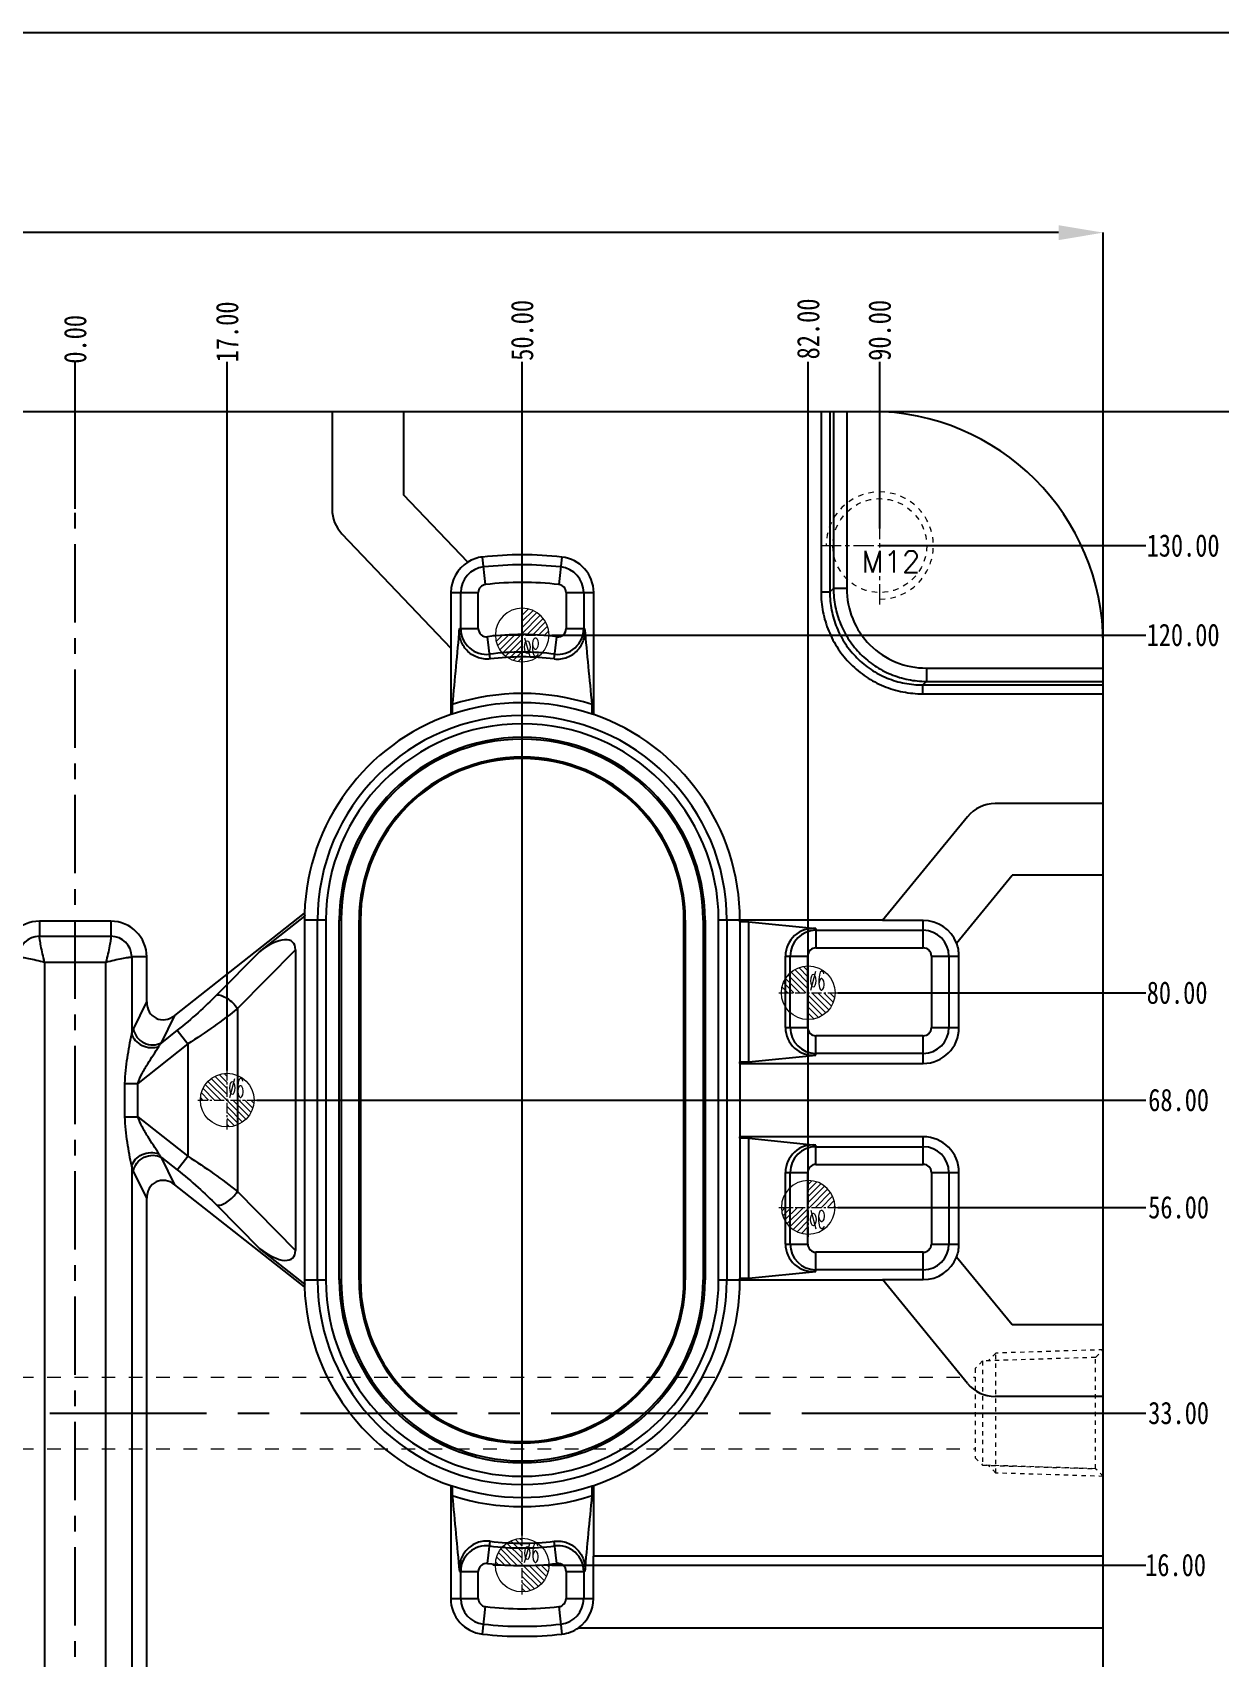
# Model space of a CAD drawing. Header units: millimetres. Extents: x 780 to 4384, y -938 to 1268.
# Drawn here: x 1953.5 to 2086.3, y 4.2 to 185.9 of the extents above; entities that cross this region are included whole.
import ezdxf

# ---------------------------------------------------------------- set-up
doc = ezdxf.new("R2010")
doc.units = ezdxf.units.MM
doc.header["$LTSCALE"] = 16.335
doc.header["$PDMODE"] = 3
doc.header["$PDSIZE"] = 0.3125
doc.linetypes.add('CENTER', pattern=[0.6, 0.375, -0.075, 0.075, -0.075])
doc.linetypes.add('HIDDEN', pattern=[0.2, 0.1, -0.1])
doc.layers.get('0').update_dxf_attribs({"linetype": 'CONTINUOUS'})
doc.layers.get('Defpoints').update_dxf_attribs({"linetype": 'CONTINUOUS'})
for name, color, linetype, lineweight in [('cool', 153, 'HIDDEN', 9), ('dim', 82, 'CONTINUOUS', 9), ('epin', 13, 'CONTINUOUS', 9), ('screw', 33, 'CONTINUOUS', 13)]:
    doc.layers.add(name, color=color, linetype=linetype, lineweight=lineweight)
doc.layers.add('DEFAULT_2', color=8, linetype='HIDDEN')
doc.styles.get("Standard").update_dxf_attribs({"font": 'txt', "width": 0.8})
doc.styles.add('TXT', font='txt.shx', dxfattribs={"bigfont": 'gbcbig.shx'})
doc.styles.add('TXT05', font='txt.shx', dxfattribs={"width": 0.5, "bigfont": 'gbcbig.shx'})
doc.dimstyles.get("Standard").update_dxf_attribs({"dimtxt": 0.15625, "dimasz": 0.1875, "dimexe": 0.125, "dimexo": 0.0625, "dimtad": 0, "dimtih": 1, "dimtoh": 1, "dimdsep": 46, "dimtxsty": 'Standard', "dimcen": 0.09, "dimadec": 0, "dimazin": 0, "dimtp": 0.01, "dimtm": 0.01, "dimtfac": 1, "dimtofl": 0, "dimtmove": 0, "dimatfit": 3, "dimfxl": 0, "dimtolj": 1, "dimarcsym": 0})

# ---------------------------------------------------------------- blocks, each defined once
blk = doc.blocks.new('cool_jt_f12')
at = {"layer": 'cool', "ltscale": 0.3}
for p, q in [((0, 7.0785), (0.856, 6.2225)), ((0, 7.0785), (12, 6.7035)), ((0.856, 6.2225), (0.856, -6.2225)), ((13.5, 5.827375), (0.856, 6.2225)), ((0.856, 6.2225), (13.5, 5.827375)), ((12, 6.7035), (12.856, 5.8475)), ((12, 6.7035), (12, -6.7035)), ((14.327375, 5), (13.5, 5.827375)), ((13.5, -5.827375), (13.5, 5.827375)), ((14.327375, -5), (14.327375, 5)), ((13.5, -5.827375), (14.327375, -5)), ((0.856, -6.2225), (0, -7.0785)), ((0, -7.0785), (12, -6.7035)), ((0.856, -6.2225), (13.5, -5.827375)), ((12, -6.7035), (12.856, -5.8475))]:
    blk.add_line(p, q, dxfattribs=at)
blk = doc.blocks.new('*D100')
at = {"color": 4, "lineweight": -2}
for p, q in [((1843.26, 111.97), (1843.26, 163.54)), ((1848.26, 163.54), (1920.93, 163.54)), ((2068.26, 163.54), (1938.93, 163.54)), ((2073.26, 99.69), (2073.26, 163.54))]:
    blk.add_line(p, q, dxfattribs=at)
at = {"color": 4}
for points in [[(1848.26, 164.37), (1848.26, 162.7), (1843.26, 163.54)], [(2068.26, 164.37), (2068.26, 162.7), (2073.26, 163.54)]]:
    blk.add_solid(points, dxfattribs=at)
at = {"layer": 'Defpoints', "color": 0}
for p in [(1843.26, 163.54), (1843.26, 111.97), (2073.26, 99.69)]:
    blk.add_point(p, dxfattribs=at)
at = {"color": 6, "insert": (1929.93, 163.54), "char_height": 5, "attachment_point": 5}
blk.add_mtext('\\A1;230.00', dxfattribs=at)
blk = doc.blocks.new('*D101')
at = {"color": 4, "lineweight": -2}
for p, q in [((2032.4, 143.54), (2104.71, 143.54)), ((2104.71, 138.54), (2104.71, 58.06)), ((2104.71, -141.46), (2104.71, 40.06)), ((2032.4, -146.46), (2104.71, -146.46))]:
    blk.add_line(p, q, dxfattribs=at)
at = {"color": 4}
for points in [[(2103.87, 138.54), (2105.54, 138.54), (2104.71, 143.54)], [(2103.87, -141.46), (2105.54, -141.46), (2104.71, -146.46)]]:
    blk.add_solid(points, dxfattribs=at)
at = {"layer": 'Defpoints', "color": 0}
for p in [(2032.4, 143.54), (2032.4, -146.46), (2104.71, -146.46)]:
    blk.add_point(p, dxfattribs=at)
at = {"color": 6, "insert": (2104.71, 49.06), "char_height": 5, "attachment_point": 5, "rotation": 90}
blk.add_mtext('\\A1;290.00', dxfattribs=at)
blk = doc.blocks.new('*D103')
at = {"layer": 'Defpoints', "color": 0}
for p in [(2011.56, 14.54), (2078.02, 14.54), (1958.26, -1.46)]:
    blk.add_point(p, dxfattribs=at)
at = {"layer": 'dim', "color": 4, "lineweight": -2}
blk.add_line((2011.56, 14.54), (2078.02, 14.54), dxfattribs=at)
at = {"layer": 'dim', "color": 6, "insert": (2081.35, 14.54), "char_height": 2.5, "attachment_point": 5}
blk.add_mtext('\\A1;16.00', dxfattribs=at)
blk = doc.blocks.new('*D104')
at = {"layer": 'Defpoints', "color": 0}
for p in [(2045.75, 31.54), (2078.02, 31.54), (1958.26, -1.46)]:
    blk.add_point(p, dxfattribs=at)
at = {"layer": 'dim', "color": 4, "lineweight": -2}
blk.add_line((2045.75, 31.54), (2078.02, 31.54), dxfattribs=at)
at = {"layer": 'dim', "color": 6, "insert": (2081.69, 31.54), "char_height": 2.5, "attachment_point": 5}
blk.add_mtext('\\A1;33.00', dxfattribs=at)
blk = doc.blocks.new('*D105')
at = {"layer": 'Defpoints', "color": 0}
for p in [(2043.56, 54.54), (2078.02, 54.54), (1958.26, -1.46)]:
    blk.add_point(p, dxfattribs=at)
at = {"layer": 'dim', "color": 4, "lineweight": -2}
blk.add_line((2043.56, 54.54), (2078.02, 54.54), dxfattribs=at)
at = {"layer": 'dim', "color": 6, "insert": (2081.69, 54.54), "char_height": 2.5, "attachment_point": 5}
blk.add_mtext('\\A1;56.00', dxfattribs=at)
blk = doc.blocks.new('*D106')
at = {"layer": 'Defpoints', "color": 0}
for p in [(1978.56, 66.54), (2078.02, 66.54), (1958.26, -1.46)]:
    blk.add_point(p, dxfattribs=at)
at = {"layer": 'dim', "color": 4, "lineweight": -2}
blk.add_line((1978.56, 66.54), (2078.02, 66.54), dxfattribs=at)
at = {"layer": 'dim', "color": 6, "insert": (2081.69, 66.54), "char_height": 2.5, "attachment_point": 5}
blk.add_mtext('\\A1;68.00', dxfattribs=at)
blk = doc.blocks.new('*D107')
at = {"layer": 'Defpoints', "color": 0}
for p in [(2043.56, 78.54), (2078.02, 78.54), (1958.26, -1.46)]:
    blk.add_point(p, dxfattribs=at)
at = {"layer": 'dim', "color": 4, "lineweight": -2}
blk.add_line((2043.56, 78.54), (2078.02, 78.54), dxfattribs=at)
at = {"layer": 'dim', "color": 6, "insert": (2081.52, 78.54), "char_height": 2.5, "attachment_point": 5}
blk.add_mtext('\\A1;80.00', dxfattribs=at)
blk = doc.blocks.new('*D108')
at = {"layer": 'Defpoints', "color": 0}
for p in [(2011.56, 118.54), (2078.02, 118.54), (1958.26, -1.46)]:
    blk.add_point(p, dxfattribs=at)
at = {"layer": 'dim', "color": 4, "lineweight": -2}
blk.add_line((2011.56, 118.54), (2078.02, 118.54), dxfattribs=at)
at = {"layer": 'dim', "color": 6, "insert": (2082.19, 118.54), "char_height": 2.5, "attachment_point": 5}
blk.add_mtext('\\A1;120.00', dxfattribs=at)
blk = doc.blocks.new('*D109')
at = {"layer": 'Defpoints', "color": 0}
for p in [(2048.26, 128.54), (2078.02, 128.54), (1958.26, -1.46)]:
    blk.add_point(p, dxfattribs=at)
at = {"layer": 'dim', "color": 4, "lineweight": -2}
blk.add_line((2048.26, 128.54), (2078.02, 128.54), dxfattribs=at)
at = {"layer": 'dim', "color": 6, "insert": (2082.19, 128.54), "char_height": 2.5, "attachment_point": 5}
blk.add_mtext('\\A1;130.00', dxfattribs=at)
blk = doc.blocks.new('*D124')
at = {"layer": 'Defpoints', "color": 0}
for p in [(1958.26, 149.11), (1958.26, 132.65), (1958.26, -1.46)]:
    blk.add_point(p, dxfattribs=at)
at = {"layer": 'dim', "color": 4, "lineweight": -2}
blk.add_line((1958.26, 132.65), (1958.26, 149.11), dxfattribs=at)
at = {"layer": 'dim', "color": 6, "insert": (1958.26, 151.61), "char_height": 2.5, "attachment_point": 5, "rotation": 90}
blk.add_mtext('\\A1;0.00', dxfattribs=at)
blk = doc.blocks.new('*D125')
at = {"layer": 'Defpoints', "color": 0}
for p in [(1975.26, 149.11), (1975.26, 69.84), (1958.26, -1.46)]:
    blk.add_point(p, dxfattribs=at)
at = {"layer": 'dim', "color": 4, "lineweight": -2}
blk.add_line((1975.26, 69.84), (1975.26, 149.11), dxfattribs=at)
at = {"layer": 'dim', "color": 6, "insert": (1975.26, 152.44), "char_height": 2.5, "attachment_point": 5, "rotation": 90}
blk.add_mtext('\\A1;17.00', dxfattribs=at)
blk = doc.blocks.new('*D126')
at = {"layer": 'Defpoints', "color": 0}
for p in [(2008.26, 149.11), (2008.26, 17.84), (1958.26, -1.46)]:
    blk.add_point(p, dxfattribs=at)
at = {"layer": 'dim', "color": 4, "lineweight": -2}
blk.add_line((2008.26, 17.84), (2008.26, 149.11), dxfattribs=at)
at = {"layer": 'dim', "color": 6, "insert": (2008.26, 152.61), "char_height": 2.5, "attachment_point": 5, "rotation": 90}
blk.add_mtext('\\A1;50.00', dxfattribs=at)
blk = doc.blocks.new('*D127')
at = {"layer": 'Defpoints', "color": 0}
for p in [(2040.26, 149.11), (2040.26, 57.84), (1958.26, -1.46)]:
    blk.add_point(p, dxfattribs=at)
at = {"layer": 'dim', "color": 4, "lineweight": -2}
blk.add_line((2040.26, 57.84), (2040.26, 149.11), dxfattribs=at)
at = {"layer": 'dim', "color": 6, "insert": (2040.26, 152.77), "char_height": 2.5, "attachment_point": 5, "rotation": 90}
blk.add_mtext('\\A1;82.00', dxfattribs=at)
blk = doc.blocks.new('*D128')
at = {"layer": 'Defpoints', "color": 0}
for p in [(2048.26, 149.11), (2048.26, 130.46), (1958.26, -1.46)]:
    blk.add_point(p, dxfattribs=at)
at = {"layer": 'dim', "color": 4, "lineweight": -2}
blk.add_line((2048.26, 130.46), (2048.26, 149.11), dxfattribs=at)
at = {"layer": 'dim', "color": 6, "insert": (2048.26, 152.61), "char_height": 2.5, "attachment_point": 5, "rotation": 90}
blk.add_mtext('\\A1;90.00', dxfattribs=at)
blk = doc.blocks.new('*D146')
at = {"layer": 'Defpoints', "color": 0}
for p in [(1838.49, 14.54), (1904.96, 14.54), (1958.26, -1.46)]:
    blk.add_point(p, dxfattribs=at)
at = {"layer": 'dim', "color": 4, "lineweight": -2}
blk.add_line((1904.96, 14.54), (1838.49, 14.54), dxfattribs=at)
at = {"layer": 'dim', "color": 6, "insert": (1835.16, 14.54), "char_height": 2.5, "attachment_point": 5}
blk.add_mtext('\\A1;16.00', dxfattribs=at)
blk = doc.blocks.new('*D147')
at = {"layer": 'Defpoints', "color": 0}
for p in [(1838.49, 31.54), (1870.76, 31.54), (1958.26, -1.46)]:
    blk.add_point(p, dxfattribs=at)
at = {"layer": 'dim', "color": 4, "lineweight": -2}
blk.add_line((1870.76, 31.54), (1838.49, 31.54), dxfattribs=at)
at = {"layer": 'dim', "color": 6, "insert": (1834.83, 31.54), "char_height": 2.5, "attachment_point": 5}
blk.add_mtext('\\A1;33.00', dxfattribs=at)
blk = doc.blocks.new('*D148')
at = {"layer": 'Defpoints', "color": 0}
for p in [(1838.49, 54.54), (1872.96, 54.54), (1958.26, -1.46)]:
    blk.add_point(p, dxfattribs=at)
at = {"layer": 'dim', "color": 4, "lineweight": -2}
blk.add_line((1872.96, 54.54), (1838.49, 54.54), dxfattribs=at)
at = {"layer": 'dim', "color": 6, "insert": (1834.83, 54.54), "char_height": 2.5, "attachment_point": 5}
blk.add_mtext('\\A1;56.00', dxfattribs=at)
blk = doc.blocks.new('*D149')
at = {"layer": 'Defpoints', "color": 0}
for p in [(1838.49, 66.54), (1937.96, 66.54), (1958.26, -1.46)]:
    blk.add_point(p, dxfattribs=at)
at = {"layer": 'dim', "color": 4, "lineweight": -2}
blk.add_line((1937.96, 66.54), (1838.49, 66.54), dxfattribs=at)
at = {"layer": 'dim', "color": 6, "insert": (1834.83, 66.54), "char_height": 2.5, "attachment_point": 5}
blk.add_mtext('\\A1;68.00', dxfattribs=at)
blk = doc.blocks.new('*D150')
at = {"layer": 'Defpoints', "color": 0}
for p in [(1838.49, 78.54), (1872.96, 78.54), (1958.26, -1.46)]:
    blk.add_point(p, dxfattribs=at)
at = {"layer": 'dim', "color": 4, "lineweight": -2}
blk.add_line((1872.96, 78.54), (1838.49, 78.54), dxfattribs=at)
at = {"layer": 'dim', "color": 6, "insert": (1834.99, 78.54), "char_height": 2.5, "attachment_point": 5}
blk.add_mtext('\\A1;80.00', dxfattribs=at)
blk = doc.blocks.new('*D151')
at = {"layer": 'Defpoints', "color": 0}
for p in [(1838.49, 118.54), (1904.96, 118.54), (1958.26, -1.46)]:
    blk.add_point(p, dxfattribs=at)
at = {"layer": 'dim', "color": 4, "lineweight": -2}
blk.add_line((1904.96, 118.54), (1838.49, 118.54), dxfattribs=at)
at = {"layer": 'dim', "color": 6, "insert": (1834.33, 118.54), "char_height": 2.5, "attachment_point": 5}
blk.add_mtext('\\A1;120.00', dxfattribs=at)
blk = doc.blocks.new('*D152')
at = {"layer": 'Defpoints', "color": 0}
for p in [(1838.49, 128.54), (1868.26, 128.54), (1958.26, -1.46)]:
    blk.add_point(p, dxfattribs=at)
at = {"layer": 'dim', "color": 4, "lineweight": -2}
blk.add_line((1868.26, 128.54), (1838.49, 128.54), dxfattribs=at)
at = {"layer": 'dim', "color": 6, "insert": (1834.33, 128.54), "char_height": 2.5, "attachment_point": 5}
blk.add_mtext('\\A1;130.00', dxfattribs=at)
blk = doc.blocks.new('*D142')
at = {"layer": 'Defpoints', "color": 0}
for p in [(1941.26, 149.11), (1941.26, 69.84), (1958.26, -1.46)]:
    blk.add_point(p, dxfattribs=at)
at = {"layer": 'dim', "color": 4, "lineweight": -2}
blk.add_line((1941.26, 69.84), (1941.26, 149.11), dxfattribs=at)
at = {"layer": 'dim', "color": 6, "insert": (1941.26, 152.44), "char_height": 2.5, "attachment_point": 5, "rotation": 90}
blk.add_mtext('\\A1;17.00', dxfattribs=at)
blk = doc.blocks.new('*D143')
at = {"layer": 'Defpoints', "color": 0}
for p in [(1908.26, 149.11), (1908.26, 17.84), (1958.26, -1.46)]:
    blk.add_point(p, dxfattribs=at)
at = {"layer": 'dim', "color": 4, "lineweight": -2}
blk.add_line((1908.26, 17.84), (1908.26, 149.11), dxfattribs=at)
at = {"layer": 'dim', "color": 6, "insert": (1908.26, 152.61), "char_height": 2.5, "attachment_point": 5, "rotation": 90}
blk.add_mtext('\\A1;50.00', dxfattribs=at)
blk = doc.blocks.new('*D144')
at = {"layer": 'Defpoints', "color": 0}
for p in [(1876.26, 149.11), (1876.26, 57.84), (1958.26, -1.46)]:
    blk.add_point(p, dxfattribs=at)
at = {"layer": 'dim', "color": 4, "lineweight": -2}
blk.add_line((1876.26, 57.84), (1876.26, 149.11), dxfattribs=at)
at = {"layer": 'dim', "color": 6, "insert": (1876.26, 152.77), "char_height": 2.5, "attachment_point": 5, "rotation": 90}
blk.add_mtext('\\A1;82.00', dxfattribs=at)
blk = doc.blocks.new('*D145')
at = {"layer": 'Defpoints', "color": 0}
for p in [(1868.26, 149.11), (1868.26, 130.46), (1958.26, -1.46)]:
    blk.add_point(p, dxfattribs=at)
at = {"layer": 'dim', "color": 4, "lineweight": -2}
blk.add_line((1868.26, 130.46), (1868.26, 149.11), dxfattribs=at)
at = {"layer": 'dim', "color": 6, "insert": (1868.26, 152.61), "char_height": 2.5, "attachment_point": 5, "rotation": 90}
blk.add_mtext('\\A1;90.00', dxfattribs=at)
blk = doc.blocks.new('screw_m12_g')
at = {"layer": 'screw', "color": 1, "linetype": 'CENTER', "ltscale": 0.373186}
for p, q in [((0, -6.6), (0, 6.6)), ((-6.6, 0), (6.6, 0))]:
    blk.add_line(p, q, dxfattribs=at)
at = {"layer": 'screw', "linetype": 'HIDDEN', "ltscale": 0.373186}
blk.add_circle((0, 0), 5.25, dxfattribs=at)
at = {"layer": 'screw', "color": 92, "linetype": 'HIDDEN', "ltscale": 0.373186}
blk.add_arc((0, 0), 6, 270, 180, dxfattribs=at)
at = {"layer": 'screw', "color": 6, "style": 'TXT'}
blk.add_text('M12', height=2.4, dxfattribs=at).set_placement((-2.04, -3))
blk = doc.blocks.new('epin_ejp_6')
at = {"layer": 'epin'}
h = blk.add_hatch(dxfattribs=at)
h.set_pattern_fill('_ANSI31', color=123, scale=0.15, angle=90, style=0)
h.set_pattern_definition([(135, (-1265.0037, -63.5429), (-0.3367596, -0.3367596), [])])
h.paths.add_polyline_path([(0, 3, 0.414214), (-3, 0), (0, 0)])
h.paths.add_polyline_path([(3, 0), (0, 0), (0, -3, 0.414214)])
at = {"layer": 'epin', "color": 1, "linetype": 'CENTER', "ltscale": 0.186593}
for p, q in [((0, -3.3), (0, 3.3)), ((-3.3, 0), (3.3, 0))]:
    blk.add_line(p, q, dxfattribs=at)
at = {"layer": 'epin'}
blk.add_circle((0, 0), 3, dxfattribs=at)
at = {"layer": 'epin', "color": 6, "style": 'TXT05', "width": 0.5}
blk.add_text('%%c6', height=2.1, dxfattribs=at).set_placement((0.12, 0.3))

msp = doc.modelspace()

# ---------------------------------------------------------------- linework, layer by layer
at = {"color": 7, "linetype": 'Continuous'}
for p, q in [((1869.256, 143.543), (2047.256, 143.543)), ((1986.987, 143.543), (1986.987, 132.629)), ((1994.987, 143.543), (1994.987, 134.23)), ((2041.684, 143.543), (2041.684, 123.359)), ((2042.675, 143.543), (2042.675, 123.359)), ((2043.075, 143.543), (2043.075, 123.759)), ((2044.56, 143.543), (2044.56, 123.759)), ((2002.177, 126.687), (1994.987, 134.23)), ((1988.091, 129.869), (2000.274, 117.088)), ((2004.157, 124.196), (2003.822, 127.267)), ((2012.69, 127.267), (2012.355, 124.196)), ((2043.075, 123.759), (2042.675, 123.359)), ((2044.56, 123.759), (2043.075, 123.759)), ((2000.274, 123.29), (2000.274, 117.088)), ((2000.274, 123.29), (2003.345, 123.29)), ((2001.375, 119.264), (2001.375, 123.29)), ((2003.345, 119.264), (2003.345, 123.29)), ((2013.167, 123.29), (2013.167, 119.264)), ((2013.167, 123.29), (2016.256, 123.29)), ((2015.137, 123.29), (2015.137, 119.264)), ((2016.256, 109.657), (2016.256, 123.29)), ((2041.684, 123.359), (2042.675, 123.359)), ((2001.239, 119.264), (2003.345, 119.264)), ((2004.672, 115.877), (2004.367, 118.359)), ((2011.841, 115.877), (2012.145, 118.359)), ((2013.167, 119.264), (2015.274, 119.264)), ((2000.256, 117.106), (2000.256, 109.657)), ((2073.256, -120.457), (2073.256, 117.543)), ((2053.473, 114.847), (2053.473, 113.361)), ((2053.473, 114.847), (2073.256, 114.847)), ((2053.473, 113.361), (2053.072, 112.961)), ((2053.072, 111.971), (2053.072, 112.961)), ((2053.072, 112.961), (2073.256, 112.961)), ((2053.473, 113.361), (2073.256, 113.361)), ((2053.072, 111.971), (2073.256, 111.971)), ((2000.433, 110.771), (2000.433, 109.687)), ((2016.08, 109.687), (2016.08, 110.771)), ((2058.071, 98.231), (2048.558, 86.625)), ((2073.256, 99.695), (2061.164, 99.695)), ((2056.829, 84.097), (2063.057, 91.695)), ((2073.256, 91.695), (2063.057, 91.695)), ((1969.383, 76.005), (1983.904, 87.441)), ((1954.256, 86.543), (1954.256, 84.861)), ((1962.256, 86.543), (1954.256, 86.543)), ((1962.256, 86.543), (1962.256, 84.861)), ((1978.867, 83.133), (1983.925, 87.116)), ((1983.92, 86.643), (1983.92, 46.443)), ((1986.283, 86.643), (1983.92, 86.643)), ((1985.365, 46.443), (1985.365, 86.643)), ((1986.283, 86.643), (1986.283, 46.443)), ((1987.795, 46.443), (1987.795, 86.643)), ((1988.005, 86.643), (1987.795, 86.643)), ((1988.005, 86.643), (1988.005, 46.443)), ((1990.008, 46.443), (1990.008, 86.643)), ((1990.166, 86.643), (1990.008, 86.643)), ((1990.166, 86.643), (1990.166, 46.443)), ((2026.346, 46.443), (2026.346, 86.643)), ((2026.504, 86.643), (2026.346, 86.643)), ((2026.504, 86.643), (2026.504, 46.443)), ((2028.507, 86.643), (2028.507, 46.443)), ((2028.507, 86.643), (2028.718, 86.643)), ((2028.718, 86.643), (2028.718, 46.443)), ((2030.23, 46.443), (2030.23, 86.643)), ((2048.572, 86.643), (2030.23, 86.643)), ((2031.148, 86.643), (2031.148, 46.443)), ((2032.592, 86.467), (2032.592, 70.819)), ((2033.621, 86.467), (2032.592, 86.467)), ((2033.621, 70.819), (2033.621, 86.467)), ((2033.621, 86.467), (2041.121, 85.711)), ((2041.121, 85.711), (2041.121, 83.554)), ((2041.121, 85.524), (2053.121, 85.524)), ((2053.121, 86.625), (2048.558, 86.625)), ((2053.121, 83.554), (2053.121, 86.625)), ((1954.256, 84.861), (1962.256, 84.861)), ((1954.836, 81.963), (1954.836, -45.886)), ((1954.836, 81.963), (1961.677, 81.963)), ((1961.677, -45.886), (1961.677, 81.963)), ((1964.574, 82.543), (1964.574, 73.949)), ((1966.256, 82.543), (1964.574, 82.543)), ((1966.256, 77.523), (1966.256, 82.543)), ((1978.867, 83.133), (1974.106, 78.301)), ((1982.891, 83.36), (1976.41, 76.783)), ((1982.891, 83.36), (1982.891, 49.726)), ((2037.71, 74.643), (2037.71, 82.643)), ((2037.71, 82.643), (2040.21, 82.643)), ((2038.241, 74.643), (2038.241, 82.643)), ((2040.21, 74.643), (2040.21, 82.643)), ((2041.121, 83.554), (2053.121, 83.554)), ((2054.033, 82.643), (2054.033, 74.643)), ((2054.033, 82.643), (2057.121, 82.643)), ((2056.002, 82.643), (2056.002, 74.643)), ((2057.121, 74.643), (2057.121, 82.643)), ((1964.778, 74.477), (1966.256, 77.523)), ((1976.41, 76.783), (1976.41, 56.303)), ((1967.905, 72.959), (1969.383, 76.005)), ((2037.71, 74.643), (2040.21, 74.643)), ((2054.033, 74.643), (2057.121, 74.643)), ((1970.863, 72.83), (1965.247, 68.408)), ((1969.668, 74.348), (1967.905, 72.959)), ((1969.668, 74.348), (1970.863, 72.83)), ((1970.863, 72.83), (1970.863, 60.256)), ((2041.121, 71.575), (2041.121, 73.732)), ((2053.121, 73.732), (2041.121, 73.732)), ((2053.121, 70.643), (2053.121, 73.732)), ((2033.621, 70.819), (2041.121, 71.575)), ((2053.121, 71.762), (2041.121, 71.762)), ((2032.592, 70.819), (2033.621, 70.819)), ((2032.621, 70.643), (2032.621, 62.443)), ((2032.621, 70.643), (2053.121, 70.643)), ((1963.819, 64.678), (1963.819, 68.408)), ((1963.819, 68.408), (1965.247, 68.408)), ((1965.247, 64.678), (1965.247, 68.408)), ((1963.819, 64.678), (1965.247, 64.678)), ((1965.247, 64.678), (1970.863, 60.256)), ((2032.592, 62.267), (2032.592, 46.619)), ((2033.621, 62.267), (2032.592, 62.267)), ((2053.121, 62.443), (2032.621, 62.443)), ((2033.621, 46.619), (2033.621, 62.267)), ((2033.621, 62.267), (2041.121, 61.511)), ((2053.121, 59.354), (2053.121, 62.443)), ((1969.383, 57.08), (1967.905, 60.126)), ((1967.905, 60.126), (1969.668, 58.738)), ((1969.668, 58.738), (1970.863, 60.256)), ((2041.121, 59.354), (2041.121, 61.511)), ((2041.121, 61.324), (2053.121, 61.324)), ((1964.574, 59.136), (1964.574, -45.886)), ((1966.256, 55.563), (1964.778, 58.609)), ((2037.71, 50.443), (2037.71, 58.443)), ((2037.71, 58.443), (2040.21, 58.443)), ((2038.241, 50.443), (2038.241, 58.443)), ((2040.21, 50.443), (2040.21, 58.443)), ((2041.121, 59.354), (2053.121, 59.354)), ((2054.033, 58.443), (2054.033, 50.443)), ((2054.033, 58.443), (2057.121, 58.443)), ((2056.002, 58.443), (2056.002, 50.443)), ((2057.121, 50.443), (2057.121, 58.443)), ((1983.904, 45.645), (1969.383, 57.08)), ((1966.256, -48.477), (1966.256, 55.563)), ((1974.106, 54.785), (1978.867, 49.953)), ((1976.41, 56.303), (1982.891, 49.726)), ((1983.925, 45.97), (1978.867, 49.953)), ((2037.71, 50.443), (2040.21, 50.443)), ((2041.121, 47.375), (2041.121, 49.532)), ((2053.121, 49.532), (2041.121, 49.532)), ((2053.121, 46.461), (2053.121, 49.532)), ((2054.033, 50.443), (2057.121, 50.443)), ((2033.621, 46.619), (2041.121, 47.375)), ((2053.121, 47.562), (2041.121, 47.562)), ((2063.057, 41.391), (2056.829, 48.989)), ((1983.92, 46.443), (1986.283, 46.443)), ((1988.005, 46.443), (1987.795, 46.443)), ((1990.008, 46.443), (1990.166, 46.443)), ((2026.346, 46.443), (2026.504, 46.443)), ((2028.507, 46.443), (2028.718, 46.443)), ((2030.23, 46.443), (2048.572, 46.443)), ((2032.592, 46.619), (2033.621, 46.619)), ((2048.558, 46.461), (2053.121, 46.461)), ((2058.071, 34.855), (2048.558, 46.461)), ((2073.256, 41.391), (2063.057, 41.391)), ((2073.256, 33.391), (2061.164, 33.391)), ((2000.256, 23.429), (2000.256, 10.802)), ((2000.433, 23.399), (2000.433, 22.315)), ((2016.08, 22.315), (2016.08, 23.399)), ((2016.256, 15.543), (2016.256, 23.429)), ((2004.367, 14.727), (2004.672, 17.209)), ((2012.145, 14.727), (2011.841, 17.209)), ((2016.239, 10.802), (2016.239, 15.543)), ((2073.256, 15.543), (2016.239, 15.543)), ((2001.239, 13.822), (2003.345, 13.822)), ((2001.375, 10.802), (2001.375, 13.822)), ((2003.345, 10.802), (2003.345, 13.822)), ((2013.167, 13.822), (2013.167, 10.802)), ((2013.167, 13.822), (2015.274, 13.822)), ((2015.137, 13.822), (2015.137, 10.802)), ((2000.256, 10.802), (2003.345, 10.802)), ((2003.81, 6.827), (2004.155, 9.896)), ((2012.358, 9.896), (2012.702, 6.827)), ((2013.167, 10.802), (2016.239, 10.802)), ((2014.545, 7.543), (2073.256, 7.543))]:
    msp.add_line(p, q, dxfattribs=at)
at = {"color": 1, "linetype": 'CENTER', "ltscale": 1.430548}
msp.add_line((1958.256, -146.457), (1958.256, 143.543), dxfattribs=at)
msp.add_lwpolyline([(1806.412, 185.918), (2226.668, 185.918), (2226.668, -202.277), (1806.412, -202.277)], close=True)
at = {"color": 7, "linetype": 'Continuous'}
for centre, radius, start, end in [((2047.256, 117.543), 26, 0, 90), ((1990.987, 132.629), 4, 180, 223.62517), ((2004.256, 123.29), 4, 96.22907, 121.53477), ((2008.256, 86.643), 40.865, 83.77093, 96.22907), ((2012.256, 123.29), 4, 0, 83.77093), ((2004.256, 123.29), 3.982, 121.48043, 180), ((2004.256, 123.29), 2.881, 96.22907, 180), ((2008.256, 86.643), 39.746, 83.77093, 96.22907), ((2012.256, 123.29), 2.881, 0, 83.77093), ((2004.256, 123.29), 0.911, 96.22907, 180), ((2008.256, 86.643), 37.776, 83.77093, 96.22907), ((2012.256, 123.29), 0.911, 0, 83.77093), ((4652.192, -136.7), 2663.282, 174.484884, 174.668405), ((2004.256, 119.264), 2.881, 180, 276.99079), ((2004.256, 119.264), 0.911, 180, 276.99079), ((2008.256, 86.643), 31.954, 83.00921, 96.99079), ((2012.256, 119.264), 2.881, 263.00921, 0), ((2012.256, 119.264), 0.911, 263.00921, 0), ((-635.68, -136.7), 2663.282, 5.331595, 5.515116), ((2008.256, 86.643), 29.984, 83.00921, 96.99079), ((2008.256, 86.643), 29.453, 83.00921, 96.99079), ((2008.256, 86.643), 25.365, 72.03459, 107.96541), ((2008.256, 86.643), 24.336, 71.24704, 108.75296), ((2008.256, 86.643), 24.365, 109.16798, 178.12362), ((2008.256, 86.643), 22.892, 0, 180), ((2008.256, 86.643), 24.365, 0, 70.83202), ((2008.256, 86.643), 21.973, 0, 180), ((2008.256, 86.643), 20.461, 0, 180), ((2008.256, 86.643), 20.251, 0, 180), ((2008.256, 86.643), 18.248, 0, 180), ((2008.256, 86.643), 18.09, 0, 180), ((2061.164, 95.695), 4, 90, 140.65841), ((1954.256, 82.543), 4, 90, 180), ((1962.256, 82.543), 4, 0, 90), ((2008.256, 86.643), 24.336, 178.886, 180), ((2041.121, 82.643), 2.881, 90, 180), ((2053.121, 82.643), 3.982, 21.40892, 90), ((2053.121, 82.643), 2.881, 0, 90), ((1954.256, 82.543), 2.318, 90, 180), ((1962.256, 82.543), 2.318, 0, 90), ((2053.121, 82.643), 4, 0, 21.55027), ((2041.121, 82.643), 0.911, 90, 180), ((2053.121, 82.643), 0.911, 0, 90), ((2041.121, 74.643), 2.881, 180, 270), ((2041.121, 74.643), 0.911, 180, 270), ((2053.121, 74.643), 4, 270, 0), ((2053.121, 74.643), 2.881, 270, 0), ((2053.121, 74.643), 0.911, 270, 0), ((2053.121, 58.443), 4, 0, 90), ((2041.121, 58.443), 2.881, 90, 180), ((2053.121, 58.443), 2.881, 0, 90), ((2041.121, 58.443), 0.911, 90, 180), ((2053.121, 58.443), 0.911, 0, 90), ((2041.121, 50.443), 2.881, 180, 270), ((2041.121, 50.443), 0.911, 180, 270), ((2053.121, 50.443), 2.881, 270, 0), ((2053.121, 50.443), 0.911, 270, 0), ((2053.121, 50.443), 4, 338.44973, 0), ((2053.121, 50.443), 3.982, 270, 338.59108), ((2008.256, 46.443), 24.365, 181.87638, 250.83202), ((2008.256, 46.443), 24.336, 180, 181.114), ((2008.256, 46.443), 22.892, 180, 0), ((2008.256, 46.443), 21.973, 180, 0), ((2008.256, 46.443), 20.461, 180, 0), ((2008.256, 46.443), 20.251, 180, 0), ((2008.256, 46.443), 18.248, 180, 0), ((2008.256, 46.443), 18.09, 180, 0), ((2008.256, 46.443), 24.365, 289.16798, 0), ((2061.164, 37.391), 4, 219.34159, 270), ((2008.256, 46.443), 24.336, 251.24704, 288.75296), ((2008.256, 46.443), 25.365, 252.03459, 287.96541), ((4652.192, 269.786), 2663.282, 185.331595, 185.515116), ((-635.68, 269.786), 2663.282, 354.484884, 354.668405), ((2004.256, 13.822), 2.881, 83.00921, 180), ((2008.256, 46.443), 29.984, 263.00921, 276.99079), ((2008.256, 46.443), 29.453, 263.00921, 276.99079), ((2012.256, 13.822), 2.881, 0, 96.99079), ((2004.256, 13.822), 0.911, 83.00921, 180), ((2008.256, 46.443), 31.954, 263.00921, 276.99079), ((2012.256, 13.822), 0.911, 0, 96.99079), ((2004.256, 10.802), 4, 180, 263.59653), ((2004.256, 10.802), 2.881, 180, 263.59653), ((2004.256, 10.802), 0.911, 180, 263.59653), ((2008.256, 46.443), 36.776, 263.59653, 276.40347), ((2012.256, 10.802), 0.911, 276.40347, 0), ((2012.256, 10.802), 2.881, 276.40347, 0), ((2012.256, 10.802), 3.982, 305.08722, 0), ((2008.256, 46.443), 38.746, 263.59653, 276.40347), ((2012.256, 10.802), 4, 276.40347, 305.44517), ((2008.256, 46.443), 39.865, 263.59653, 276.40347)]:
    msp.add_arc(centre, radius, start, end, dxfattribs=at)
for centre, major_axis, ratio, start_param, end_param in [((2015.536, 86.643), (17.085, 0), 0.176327, -0.0585643, 0), ((2040.809, 82.643), (3.099, 0), 0.9949109, 1.469867, 3.1415927), ((1979.286, 80.827), (3.312, 3.361), 0.4238115, -0.406195, 1.2810064), ((1968.327, 77.809), (1.025, 2.111), 0.8523139, 2.0884528, 4.1947325), ((2040.809, 74.643), (3.099, 0), 0.9949109, -3.1415927, -1.4698668), ((2015.536, 70.643), (17.085, 0), 0.176327, 0, 0.0585643), ((2015.536, 62.443), (17.085, 0), 0.176327, -0.0585643, 0), ((2040.809, 58.443), (3.099, 0), 0.9949109, 1.4698668, 3.1415927), ((1968.327, 55.277), (-1.025, 2.111), 0.8523139, -1.0531399, 1.0531399), ((1979.286, 52.259), (-3.312, 3.361), 0.4238115, -4.422599, -2.7353976), ((2040.809, 50.443), (3.099, 0), 0.9949109, -3.1415927, -1.4698668), ((2015.536, 46.443), (17.085, 0), 0.176327, 0, 0.0585643)]:
    msp.add_ellipse(centre, major_axis=major_axis, ratio=ratio, start_param=start_param, end_param=end_param, dxfattribs=at)
for points, knots in [([(2043.075, 123.759), (2043.077, 123.08), (2043.212, 121.718), (2043.806, 119.755), (2044.772, 117.945), (2046.073, 116.359), (2047.659, 115.058), (2049.469, 114.093), (2051.431, 113.499), (2052.793, 113.363), (2053.473, 113.361)], [0, 0, 0, 0, 0.1249947, 0.2500208, 0.3750159, 0.500031, 0.6250316, 0.7499954, 0.8749999, 1, 1, 1, 1]), ([(2044.56, 123.759), (2044.56, 122.599), (2045.016, 120.252), (2046.995, 117.281), (2049.966, 115.302), (2052.312, 114.847), (2053.473, 114.847)], [0, 0, 0, 0, 0.2500522, 0.500031, 0.7499637, 1, 1, 1, 1]), ([(2041.684, 123.359), (2041.684, 122.614), (2041.829, 121.119), (2042.475, 118.964), (2043.531, 116.977), (2044.957, 115.238), (2046.697, 113.814), (2048.683, 112.76), (2050.835, 112.115), (2052.328, 111.971), (2053.072, 111.971)], [0, 0, 0, 0, 0.1250853, 0.2501923, 0.3752364, 0.5002423, 0.6252002, 0.7501271, 0.8750446, 1, 1, 1, 1]), ([(2042.675, 123.359), (2042.673, 122.678), (2042.803, 121.312), (2043.39, 119.343), (2044.353, 117.526), (2045.655, 115.936), (2047.245, 114.635), (2049.061, 113.675), (2051.028, 113.089), (2052.392, 112.96), (2053.072, 112.961)], [0, 0, 0, 0, 0.1250812, 0.2501881, 0.3752342, 0.5002433, 0.6252042, 0.7501325, 0.8750488, 1, 1, 1, 1]), ([(2004.672, 115.877), (2004.184, 115.817), (2003.192, 115.939), (2002.002, 116.75), (2001.299, 117.932), (2001.197, 118.831), (2001.239, 119.264)], [0, 0, 0, 0, 0.2686767, 0.5217542, 0.7621899, 1, 1, 1, 1]), ([(2011.841, 115.877), (2012.328, 115.817), (2013.32, 115.939), (2014.51, 116.75), (2015.214, 117.932), (2015.315, 118.831), (2015.274, 119.264)], [0, 0, 0, 0, 0.2686766, 0.521754, 0.7621898, 1, 1, 1, 1]), ([(2000.433, 109.687), (2000.388, 109.687), (2000.328, 109.68), (2000.271, 109.662), (2000.256, 109.657)], [0, 0, 0, 0, 0.7433342, 1, 1, 1, 1]), ([(2016.256, 109.657), (2016.242, 109.662), (2016.185, 109.68), (2016.124, 109.687), (2016.08, 109.687)], [0, 0, 0, 0, 0.2566658, 1, 1, 1, 1]), ([(1983.904, 87.441), (1983.903, 87.412), (1983.902, 87.304), (1983.911, 87.195), (1983.925, 87.116)], [0, 0, 0, 0, 0.2624912, 1, 1, 1, 1]), ([(1954.837, 81.963), (1954.747, 82.277), (1954.602, 82.88), (1954.429, 83.711), (1954.312, 84.36), (1954.258, 84.724), (1954.256, 84.861)], [0, 0, 0, 0, 0.3309072, 0.6285146, 0.8605522, 1, 1, 1, 1]), ([(1962.256, 84.861), (1962.252, 84.724), (1962.205, 84.359), (1962.082, 83.711), (1961.911, 82.88), (1961.766, 82.277), (1961.676, 81.963)], [0, 0, 0, 0, 0.1394483, 0.3715081, 0.6690988, 1, 1, 1, 1]), ([(1951.938, 82.543), (1952.075, 82.538), (1952.44, 82.491), (1953.088, 82.368), (1953.919, 82.197), (1954.522, 82.052), (1954.836, 81.962)], [0, 0, 0, 0, 0.1394483, 0.3715081, 0.6690987, 1, 1, 1, 1]), ([(1961.677, 81.962), (1961.99, 82.052), (1962.593, 82.197), (1963.424, 82.37), (1964.073, 82.487), (1964.437, 82.541), (1964.574, 82.543)], [0, 0, 0, 0, 0.3309073, 0.6285146, 0.8605522, 1, 1, 1, 1]), ([(1974.106, 78.301), (1973.427, 77.612), (1971.985, 76.251), (1970.466, 74.976), (1969.668, 74.348)], [0, 0, 0, 0, 0.4876871, 1, 1, 1, 1]), ([(1974.106, 78.301), (1974.181, 78.315), (1974.355, 78.312), (1974.749, 78.213), (1975.284, 77.922), (1975.891, 77.425), (1976.252, 77.008), (1976.41, 76.783)], [0, 0, 0, 0, 0.0807313, 0.1792387, 0.4245789, 0.7115073, 1, 1, 1, 1]), ([(1976.41, 76.783), (1975.555, 76.088), (1973.74, 74.719), (1971.853, 73.453), (1970.863, 72.83)], [0, 0, 0, 0, 0.4852887, 1, 1, 1, 1]), ([(1963.819, 68.408), (1963.819, 68.891), (1963.881, 69.854), (1964.137, 71.703), (1964.402, 73.06), (1964.574, 73.948)], [0, 0, 0, 0, 0.2591928, 0.5155732, 1, 1, 1, 1]), ([(1964.574, 73.949), (1964.59, 73.998), (1964.649, 74.177), (1964.718, 74.353), (1964.778, 74.477)], [0, 0, 0, 0, 0.2719797, 1, 1, 1, 1]), ([(1964.574, 73.95), (1964.633, 73.676), (1964.948, 73.13), (1965.728, 72.59), (1966.671, 72.347), (1967.327, 72.431), (1967.612, 72.545)], [0, 0, 0, 0, 0.2268229, 0.484101, 0.7510302, 1, 1, 1, 1]), ([(1964.778, 74.477), (1964.822, 74.158), (1965.113, 73.519), (1965.933, 72.876), (1966.945, 72.63), (1967.627, 72.796), (1967.905, 72.959)], [0, 0, 0, 0, 0.2419415, 0.5, 0.7580585, 1, 1, 1, 1]), ([(1967.612, 72.545), (1967.636, 72.582), (1967.729, 72.723), (1967.828, 72.861), (1967.905, 72.959)], [0, 0, 0, 0, 0.2600979, 1, 1, 1, 1]), ([(1965.247, 68.408), (1965.384, 68.795), (1965.738, 69.536), (1966.349, 70.586), (1966.982, 71.583), (1967.407, 72.23), (1967.612, 72.545)], [0, 0, 0, 0, 0.258204, 0.5136454, 0.7639341, 1, 1, 1, 1]), ([(1964.574, 59.136), (1964.404, 60.024), (1964.136, 61.382), (1963.882, 63.232), (1963.819, 64.194), (1963.819, 64.678)], [0, 0, 0, 0, 0.484405, 0.7408441, 1, 1, 1, 1]), ([(1967.612, 60.541), (1967.407, 60.855), (1966.982, 61.502), (1966.349, 62.499), (1965.738, 63.55), (1965.384, 64.291), (1965.247, 64.678)], [0, 0, 0, 0, 0.2359908, 0.4863676, 0.7418753, 1, 1, 1, 1]), ([(1964.575, 59.136), (1964.633, 59.41), (1964.948, 59.956), (1965.728, 60.496), (1966.671, 60.739), (1967.327, 60.655), (1967.612, 60.541)], [0, 0, 0, 0, 0.2268009, 0.4840912, 0.7510336, 1, 1, 1, 1]), ([(1964.778, 58.609), (1964.822, 58.928), (1965.113, 59.567), (1965.933, 60.21), (1966.945, 60.456), (1967.627, 60.289), (1967.905, 60.126)], [0, 0, 0, 0, 0.2419407, 0.4999996, 0.7580587, 1, 1, 1, 1]), ([(1967.905, 60.126), (1967.88, 60.158), (1967.778, 60.293), (1967.682, 60.433), (1967.612, 60.541)], [0, 0, 0, 0, 0.2390131, 1, 1, 1, 1]), ([(1970.863, 60.256), (1971.852, 59.632), (1973.74, 58.367), (1975.555, 56.998), (1976.41, 56.303)], [0, 0, 0, 0, 0.5146219, 1, 1, 1, 1]), ([(1964.778, 58.609), (1964.759, 58.647), (1964.681, 58.819), (1964.618, 58.997), (1964.574, 59.136)], [0, 0, 0, 0, 0.2272706, 1, 1, 1, 1]), ([(1969.668, 58.738), (1970.466, 58.11), (1971.985, 56.835), (1973.427, 55.474), (1974.106, 54.785)], [0, 0, 0, 0, 0.5122364, 1, 1, 1, 1]), ([(1974.106, 54.785), (1974.181, 54.771), (1974.355, 54.774), (1974.749, 54.873), (1975.284, 55.164), (1975.891, 55.661), (1976.252, 56.078), (1976.41, 56.303)], [0, 0, 0, 0, 0.0807313, 0.1792387, 0.4245789, 0.7115073, 1, 1, 1, 1]), ([(1983.925, 45.97), (1983.921, 45.944), (1983.905, 45.837), (1983.902, 45.728), (1983.904, 45.645)], [0, 0, 0, 0, 0.2383963, 1, 1, 1, 1]), ([(2000.256, 23.429), (2000.271, 23.424), (2000.328, 23.406), (2000.388, 23.398), (2000.433, 23.399)], [0, 0, 0, 0, 0.2566658, 1, 1, 1, 1]), ([(2016.08, 23.399), (2016.124, 23.398), (2016.185, 23.406), (2016.242, 23.424), (2016.256, 23.429)], [0, 0, 0, 0, 0.7433342, 1, 1, 1, 1]), ([(2004.672, 17.209), (2004.184, 17.268), (2003.192, 17.146), (2002.002, 16.336), (2001.299, 15.153), (2001.197, 14.255), (2001.239, 13.822)], [0, 0, 0, 0, 0.2686766, 0.521754, 0.7621898, 1, 1, 1, 1]), ([(2011.841, 17.209), (2012.328, 17.268), (2013.32, 17.146), (2014.51, 16.336), (2015.214, 15.153), (2015.315, 14.255), (2015.274, 13.822)], [0, 0, 0, 0, 0.2686767, 0.5217542, 0.7621899, 1, 1, 1, 1])]:
    msp.add_open_spline(points, degree=3, knots=knots, dxfattribs=at)
at = {"layer": 'cool', "ltscale": 0.932966}
for p, q in [((1857.586, 35.543), (2058.926, 35.543)), ((1857.586, 27.543), (2058.926, 27.543))]:
    msp.add_line(p, q, dxfattribs=at)
at = {"layer": 'DEFAULT_2', "color": 1, "linetype": 'CENTER', "ltscale": 2.861096}
msp.add_line((1843.256, 31.543), (2073.256, 31.543), dxfattribs=at)

# ---------------------------------------------------------------- block references
at = {"layer": 'cool', "ltscale": 0.932966, "rotation": 180}
msp.add_blockref('cool_jt_f12', (2073.256, 31.543), dxfattribs=at)
at = {"layer": 'epin', "xscale": -1, "rotation": 179.9999999999992}
for p in [(2008.256, 118.543), (2040.256, 54.543)]:
    msp.add_blockref('epin_ejp_6', p, dxfattribs=at)
at = {"layer": 'epin'}
for p in [(2040.256, 78.543), (1975.256, 66.543), (2008.256, 14.543)]:
    msp.add_blockref('epin_ejp_6', p, dxfattribs=at)
at = {"layer": 'screw'}
msp.add_blockref('screw_m12_g', (2048.256, 128.543), dxfattribs=at)

# ---------------------------------------------------------------- dimensions: what is measured, and where the dimension line sits
dim = msp.add_linear_dim(base=(1843.256, 163.538), p1=(2073.256, 99.695), p2=(1843.256, 111.971), dimstyle='Standard', override={"dimtxt": 5, "dimasz": 5, "dimexe": 0, "dimexo": 0, "dimgap": 0, "dimtih": 0, "dimtoh": 0, "dimzin": 0, "dimcen": 0, "dimclrd": 4, "dimclre": 4, "dimclrt": 6, "dimadec": 2, "dimtp": 0, "dimtm": 0, "dimtzin": 0})
dim.commit()
dim.dimension.update_dxf_attribs({"geometry": '*D100', "text_midpoint": (1929.934, 163.538), "dimtype": 160})
dim = msp.add_linear_dim(base=(2104.708, -146.457), p1=(2032.401, 143.543), p2=(2032.401, -146.457), angle=90, dimstyle='Standard', override={"dimtxt": 5, "dimasz": 5, "dimexe": 0, "dimexo": 0, "dimgap": 0, "dimtih": 0, "dimtoh": 0, "dimzin": 0, "dimcen": 0, "dimclrd": 4, "dimclre": 4, "dimclrt": 6, "dimadec": 2, "dimtp": 0, "dimtm": 0, "dimtzin": 0})
dim.commit()
dim.dimension.update_dxf_attribs({"geometry": '*D101', "text_midpoint": (2104.708, 49.058), "dimtype": 160})
at = {"layer": 'dim'}
for feature_location, offset, dtype, origin, picture, middle in [((1868.256, 130.463), (0, 18.643), 1, (1958.256, -1.457), '*D145', (1868.256, 152.606)), ((1876.256, 57.843), (0, 91.263), 1, (1958.256, -1.457), '*D144', (1876.256, 152.772)), ((1908.256, 17.843), (0, 131.263), 1, (1958.256, -1.457), '*D143', (1908.256, 152.606)), ((1941.256, 69.843), (0, 79.263), 1, (1958.256, -1.457), '*D142', (1941.256, 152.439)), ((2040.256, 57.843), (0, 91.263), 1, (1958.256, -1.457), '*D127', (2040.256, 152.772)), ((2008.256, 17.843), (0, 131.263), 1, (1958.256, -1.457), '*D126', (2008.256, 152.606)), ((2048.256, 130.463), (0, 18.643), 1, (1958.256, -1.457), '*D128', (2048.256, 152.606)), ((1975.256, 69.843), (0, 79.263), 1, (1958.256, -1.457), '*D125', (1975.256, 152.439)), ((1958.25626463, 132.653470614), (0, 16.452127984), 1, (1958.25626463, -1.457118712), '*D124', (1958.25626463, 151.605598598)), ((1868.256, 128.543), (-29.762, 0), 0, (1958.256, -1.457), '*D152', (1834.327, 128.543)), ((2048.256, 128.543), (29.762, 0), 0, (1958.256, -1.457), '*D109', (2082.185, 128.543)), ((1904.956, 118.543), (-66.462, 0), 0, (1958.256, -1.457), '*D151', (1834.327, 118.543)), ((2011.556, 118.543), (66.462, 0), 0, (1958.256, -1.457), '*D108', (2082.185, 118.543)), ((1872.956, 78.543), (-34.462, 0), 0, (1958.256, -1.457), '*D150', (1834.994, 78.543)), ((2043.556, 78.543), (34.462, 0), 0, (1958.256, -1.457), '*D107', (2081.519, 78.543)), ((1937.956, 66.543), (-99.462, 0), 0, (1958.256, -1.457), '*D149', (1834.827, 66.543)), ((1978.556, 66.543), (99.462, 0), 0, (1958.256, -1.457), '*D106', (2081.685, 66.543)), ((1872.956, 54.543), (-34.462, 0), 0, (1958.256, -1.457), '*D148', (1834.827, 54.543)), ((2043.556, 54.543), (34.462, 0), 0, (1958.256, -1.457), '*D105', (2081.685, 54.543)), ((1870.761, 31.543), (-32.268, 0), 0, (1958.256, -1.457), '*D147', (1834.827, 31.543)), ((2045.751, 31.543), (32.268, 0), 0, (1958.256, -1.457), '*D104', (2081.685, 31.543)), ((1904.956, 14.543), (-66.462, 0), 0, (1958.256, -1.457), '*D146', (1835.161, 14.543)), ((2011.556, 14.543), (66.462, 0), 0, (1958.256, -1.457), '*D103', (2081.352, 14.543))]:
    dim = msp.add_ordinate_dim(feature_location=feature_location, offset=offset, dtype=dtype, origin=origin, dimstyle='Standard', override={"dimtxt": 2.5, "dimasz": 2, "dimexe": 0, "dimexo": 0, "dimgap": 0, "dimtih": 0, "dimtoh": 0, "dimzin": 0, "dimcen": 0, "dimclrd": 4, "dimclre": 4, "dimclrt": 6, "dimadec": 2, "dimtp": 0, "dimtm": 0, "dimtzin": 0}, dxfattribs=at)
    dim.commit()
    dim.dimension.update_dxf_attribs({"geometry": picture, "text_midpoint": middle})

doc.saveas('drawing.dxf')
